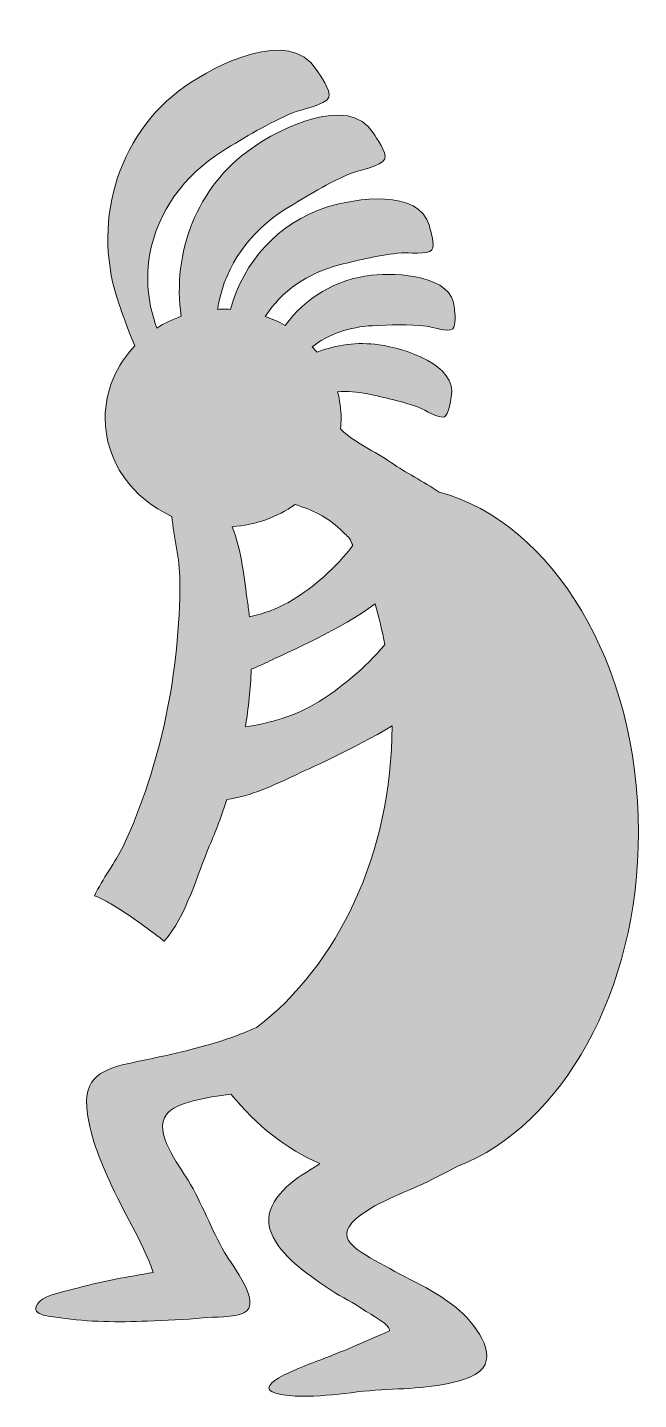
# Model space of a CAD drawing. Header units: inches. Extents: x -1 to 46, y 0 to 103.
import ezdxf

# ---------------------------------------------------------------- set-up
doc = ezdxf.new("R2010")
doc.units = ezdxf.units.IN
doc.header["$MEASUREMENT"] = 0
doc.layers.add('Layer 1', color=7, linetype='Continuous')

msp = doc.modelspace()

# ---------------------------------------------------------------- hatches: boundary and pattern name
at = {"layer": 'Layer 1', "true_color": 0xd67028}
h = msp.add_hatch(color=32, dxfattribs=at)
h.dxf.hatch_style = 2
edge = h.paths.add_edge_path()
edge.add_spline(control_points=[(30.45, 68.25), (29.26, 69.06), (27.91, 69.72), (26.86, 70.46), (25.62, 71.34), (24.04, 71.95), (23, 73.03), (23.03, 73.29), (23.05, 73.56), (23.05, 73.83), (23.05, 74.52), (22.95, 75.19), (22.78, 75.82), (23.52, 75.87), (24.27, 75.82), (25.03, 75.66), (26.34, 75.39), (27.73, 75.09), (28.98, 74.62), (29.35, 74.48), (30.46, 73.75), (30.85, 73.94), (31.17, 74.09), (31.3, 75.08), (31.36, 75.41), (31.85, 77.88), (27.83, 79.09), (25.91, 79.37), (24.28, 79.6), (22.68, 79.39), (21.23, 78.81), (21.11, 78.95), (20.99, 79.09), (20.87, 79.22), (22.12, 80.17), (23.7, 80.73), (25.41, 80.81), (26.74, 80.87), (28.17, 80.92), (29.5, 80.77), (29.89, 80.73), (31.14, 80.29), (31.48, 80.57), (31.75, 80.8), (31.63, 81.79), (31.61, 82.12), (31.48, 84.64), (27.28, 84.83), (25.35, 84.62), (22.66, 84.33), (20.35, 82.89), (18.83, 80.83), (18.35, 81.1), (17.85, 81.33), (17.32, 81.51), (18.54, 83.41), (20.53, 84.79), (22.91, 85.4), (24.42, 85.78), (26.05, 86.17), (27.6, 86.31), (28.05, 86.35), (29.6, 86.14), (29.91, 86.54), (30.17, 86.86), (29.8, 87.97), (29.71, 88.34), (28.96, 91.2), (24.11, 90.43), (21.95, 89.75), (18.29, 88.58), (15.66, 85.6), (14.7, 82.04), (14.51, 82.05), (14.33, 82.05), (14.15, 82.05), (14.01, 82.05), (13.87, 82.05), (13.73, 82.04), (13.75, 82.18), (13.77, 82.32), (13.8, 82.45), (14.33, 85.35), (16.17, 87.94), (18.88, 89.62), (20.44, 90.6), (22.13, 91.62), (23.83, 92.33), (24.32, 92.53), (26.13, 92.85), (26.35, 93.41), (26.52, 93.87), (25.71, 94.99), (25.47, 95.37), (23.61, 98.31), (18.43, 95.71), (16.25, 94.17), (12.15, 91.27), (10.28, 86.32), (10.98, 81.52), (10.33, 81.29), (9.71, 80.99), (9.14, 80.63), (8.43, 82.54), (8.29, 84.46), (8.62, 86.27), (9.2, 89.39), (11.18, 92.17), (14.09, 93.98), (15.77, 95.03), (17.59, 96.12), (19.41, 96.89), (19.94, 97.11), (21.89, 97.45), (22.12, 98.06), (22.3, 98.54), (21.44, 99.75), (21.17, 100.16), (19.18, 103.32), (13.61, 100.53), (11.26, 98.87), (6.01, 95.16), (4.16, 88.31), (6.33, 82.33), (6.46, 81.97), (6.9, 80.57), (7.49, 79.29), (6.09, 77.84), (5.24, 75.93), (5.24, 73.83), (5.24, 70.57), (7.3, 67.75), (10.28, 66.42), (10.4, 64.84), (10.88, 63.22), (10.88, 61.56), (10.88, 54.72), (9.49, 47.72), (6.59, 41.5), (6.02, 40.29), (5.02, 39.06), (4.43, 37.77), (4.86, 37.63), (5.28, 37.39), (5.66, 37.17), (6.36, 36.76), (7.05, 36.31), (7.71, 35.84), (8.35, 35.38), (9, 34.92), (9.61, 34.41), (9.63, 34.39), (9.66, 34.37), (9.68, 34.35), (11.35, 36.17), (12.25, 39.55), (13.1, 41.52), (13.59, 42.67), (14.04, 43.85), (14.43, 45.05), (16.18, 45.28), (18.1, 46.18), (19.42, 46.81), (20.49, 47.32), (23.98, 48.85), (26.9, 50.61), (26.88, 40.95), (22.79, 32.5), (16.67, 27.84), (15.96, 27.52), (15.28, 27.27), (14.79, 27.09), (12.62, 26.33), (10.29, 25.82), (8.03, 25.34), (6.04, 24.91), (3.83, 24.63), (3.84, 22.24), (3.84, 20.27), (4.75, 18.1), (5.54, 16.31), (6.59, 13.91), (8.04, 11.77), (8.86, 9.35), (7, 9.02), (5.04, 8.7), (3.22, 8.18), (2.51, 7.97), (0.74, 7.7), (0.26, 7.13), (-0.63, 6.1), (1, 6.05), (1.86, 5.92), (3.96, 5.6), (6.24, 5.58), (8.42, 5.68), (9.81, 5.73), (11.24, 5.77), (12.62, 5.92), (13.39, 6.01), (15.04, 5.93), (15.71, 6.29), (17.13, 7.04), (14.88, 9.77), (14.25, 10.86), (13.25, 12.61), (12.54, 14.57), (11.5, 16.31), (10.81, 17.47), (8.83, 19.94), (9.87, 21.28), (10.58, 22.21), (12.9, 22.56), (14.73, 22.8), (16.66, 20.45), (18.94, 18.65), (21.45, 17.57), (21.09, 17.33), (20.74, 17.1), (20.4, 16.9), (18.81, 15.92), (16.99, 14.28), (17.77, 12.35), (18.5, 10.55), (20.48, 9.26), (22.01, 8.18), (22.81, 7.61), (23.69, 7.25), (24.49, 6.7), (24.81, 6.47), (26.57, 5.46), (26.63, 5.19), (26.68, 5.12), (26.71, 5.04), (26.7, 4.95), (24.97, 4.15), (23.07, 3.34), (21.15, 2.62), (20.12, 2.23), (15.56, 0.57), (18.67, 0.11), (21.11, -0.25), (23.71, 0.36), (26.09, 0.49), (28.32, 0.61), (30.68, 0.62), (32.77, 1.44), (35.2, 2.39), (33.66, 4.86), (32.28, 6.2), (30.62, 7.82), (28.35, 8.7), (26.34, 9.85), (24.4, 10.95), (22.03, 11.91), (24.61, 13.74), (26.29, 14.94), (28.51, 15.59), (30.3, 16.56), (30.84, 16.85), (31.36, 17.11), (31.86, 17.37), (39.73, 20.43), (45.5, 30.55), (45.5, 42.58), (45.5, 55.31), (39.03, 65.92), (30.45, 68.25)], knot_values=[0, 0, 0, 0, 1, 1, 1, 2, 2, 2, 3, 3, 3, 4, 4, 4, 5, 5, 5, 6, 6, 6, 7, 7, 7, 8, 8, 8, 9, 9, 9, 10, 10, 10, 11, 11, 11, 12, 12, 12, 13, 13, 13, 14, 14, 14, 15, 15, 15, 16, 16, 16, 17, 17, 17, 18, 18, 18, 19, 19, 19, 20, 20, 20, 21, 21, 21, 22, 22, 22, 23, 23, 23, 24, 24, 24, 25, 25, 25, 26, 26, 26, 27, 27, 27, 28, 28, 28, 29, 29, 29, 30, 30, 30, 31, 31, 31, 32, 32, 32, 33, 33, 33, 34, 34, 34, 35, 35, 35, 36, 36, 36, 37, 37, 37, 38, 38, 38, 39, 39, 39, 40, 40, 40, 41, 41, 41, 42, 42, 42, 43, 43, 43, 44, 44, 44, 45, 45, 45, 46, 46, 46, 47, 47, 47, 48, 48, 48, 49, 49, 49, 50, 50, 50, 51, 51, 51, 52, 52, 52, 53, 53, 53, 54, 54, 54, 55, 55, 55, 56, 56, 56, 57, 57, 57, 58, 58, 58, 59, 59, 59, 60, 60, 60, 61, 61, 61, 62, 62, 62, 63, 63, 63, 64, 64, 64, 65, 65, 65, 66, 66, 66, 67, 67, 67, 68, 68, 68, 69, 69, 69, 70, 70, 70, 71, 71, 71, 72, 72, 72, 73, 73, 73, 74, 74, 74, 75, 75, 75, 76, 76, 76, 77, 77, 77, 78, 78, 78, 79, 79, 79, 80, 80, 80, 81, 81, 81, 82, 82, 82, 83, 83, 83, 84, 84, 84, 85, 85, 85, 86, 86, 86, 87, 87, 87, 88, 88, 88, 89, 89, 89, 89], degree=3, periodic=1)
edge = h.paths.add_edge_path()
edge.add_spline(control_points=[(19.57, 67.31), (20.93, 66.89), (21.95, 66.41), (23, 65.42), (23.21, 65.22), (23.45, 64.99), (23.69, 64.75), (23.77, 64.58), (23.85, 64.41), (23.93, 64.24), (22.73, 62.57), (20.84, 61), (19.44, 60.14), (18.32, 59.46), (17.23, 59.08), (16.13, 58.83), (16.09, 59.21), (16.04, 59.6), (15.98, 59.98), (15.74, 61.59), (15.56, 63.83), (14.82, 65.64), (16.6, 65.76), (18.23, 66.36), (19.57, 67.31)], knot_values=[0, 0, 0, 0, 1, 1, 1, 2, 2, 2, 3, 3, 3, 4, 4, 4, 5, 5, 5, 6, 6, 6, 7, 7, 7, 8, 8, 8, 8], degree=3, periodic=1)
edge = h.paths.add_edge_path()
edge.add_spline(control_points=[(21.39, 52.44), (19.51, 51.29), (17.69, 50.83), (15.82, 50.52), (16.06, 51.96), (16.22, 53.42), (16.27, 54.88), (16.85, 55.12), (17.39, 55.37), (17.84, 55.59), (18.94, 56.11), (23.15, 57.95), (25.61, 59.81), (25.9, 58.81), (26.15, 57.78), (26.34, 56.73), (24.87, 54.96), (22.9, 53.37), (21.39, 52.44)], knot_values=[0, 0, 0, 0, 1, 1, 1, 2, 2, 2, 3, 3, 3, 4, 4, 4, 5, 5, 5, 6, 6, 6, 6], degree=3, periodic=1)

# ---------------------------------------------------------------- linework, layer by layer
at = {"layer": 'Layer 1', "lineweight": 0}
for points, knots in [([(30.45, 68.25), (29.26, 69.06), (27.91, 69.72), (26.86, 70.46), (25.62, 71.34), (24.04, 71.95), (23, 73.03), (23.03, 73.29), (23.05, 73.56), (23.05, 73.83), (23.05, 74.52), (22.95, 75.19), (22.78, 75.82), (23.52, 75.87), (24.27, 75.82), (25.03, 75.66), (26.34, 75.39), (27.73, 75.09), (28.98, 74.62), (29.35, 74.48), (30.46, 73.75), (30.85, 73.94), (31.17, 74.09), (31.3, 75.08), (31.36, 75.41), (31.85, 77.88), (27.83, 79.09), (25.91, 79.37), (24.28, 79.6), (22.68, 79.39), (21.23, 78.81), (21.11, 78.95), (20.99, 79.09), (20.87, 79.22), (22.12, 80.17), (23.7, 80.73), (25.41, 80.81), (26.74, 80.87), (28.17, 80.92), (29.5, 80.77), (29.89, 80.73), (31.14, 80.29), (31.48, 80.57), (31.75, 80.8), (31.63, 81.79), (31.61, 82.12), (31.48, 84.64), (27.28, 84.83), (25.35, 84.62), (22.66, 84.33), (20.35, 82.89), (18.83, 80.83), (18.35, 81.1), (17.85, 81.33), (17.32, 81.51), (18.54, 83.41), (20.53, 84.79), (22.91, 85.4), (24.42, 85.78), (26.05, 86.17), (27.6, 86.31), (28.05, 86.35), (29.6, 86.14), (29.91, 86.54), (30.17, 86.86), (29.8, 87.97), (29.71, 88.34), (28.96, 91.2), (24.11, 90.43), (21.95, 89.75), (18.29, 88.58), (15.66, 85.6), (14.7, 82.04), (14.51, 82.05), (14.33, 82.05), (14.15, 82.05), (14.01, 82.05), (13.87, 82.05), (13.73, 82.04), (13.75, 82.18), (13.77, 82.32), (13.8, 82.45), (14.33, 85.35), (16.17, 87.94), (18.88, 89.62), (20.44, 90.6), (22.13, 91.62), (23.83, 92.33), (24.32, 92.53), (26.13, 92.85), (26.35, 93.41), (26.52, 93.87), (25.71, 94.99), (25.47, 95.37), (23.61, 98.31), (18.43, 95.71), (16.25, 94.17), (12.15, 91.27), (10.28, 86.32), (10.98, 81.52), (10.33, 81.29), (9.71, 80.99), (9.14, 80.63), (8.43, 82.54), (8.29, 84.46), (8.62, 86.27), (9.2, 89.39), (11.18, 92.17), (14.09, 93.98), (15.77, 95.03), (17.59, 96.12), (19.41, 96.89), (19.94, 97.11), (21.89, 97.45), (22.12, 98.06), (22.3, 98.54), (21.44, 99.75), (21.17, 100.16), (19.18, 103.32), (13.61, 100.53), (11.26, 98.87), (6.01, 95.16), (4.16, 88.31), (6.33, 82.33), (6.46, 81.97), (6.9, 80.57), (7.49, 79.29), (6.09, 77.84), (5.24, 75.93), (5.24, 73.83), (5.24, 70.57), (7.3, 67.75), (10.28, 66.42), (10.4, 64.84), (10.88, 63.22), (10.88, 61.56), (10.88, 54.72), (9.49, 47.72), (6.59, 41.5), (6.02, 40.29), (5.02, 39.06), (4.43, 37.77), (4.86, 37.63), (5.28, 37.39), (5.66, 37.17), (6.36, 36.76), (7.05, 36.31), (7.71, 35.84), (8.35, 35.38), (9, 34.92), (9.61, 34.41), (9.63, 34.39), (9.66, 34.37), (9.68, 34.35), (11.35, 36.17), (12.25, 39.55), (13.1, 41.52), (13.59, 42.67), (14.04, 43.85), (14.43, 45.05), (16.18, 45.28), (18.1, 46.18), (19.42, 46.81), (20.49, 47.32), (23.98, 48.85), (26.9, 50.61), (26.88, 40.95), (22.79, 32.5), (16.67, 27.84), (15.96, 27.52), (15.28, 27.27), (14.79, 27.09), (12.62, 26.33), (10.29, 25.82), (8.03, 25.34), (6.04, 24.91), (3.83, 24.63), (3.84, 22.24), (3.84, 20.27), (4.75, 18.1), (5.54, 16.31), (6.59, 13.91), (8.04, 11.77), (8.86, 9.35), (7, 9.02), (5.04, 8.7), (3.22, 8.18), (2.51, 7.97), (0.74, 7.7), (0.26, 7.13), (-0.63, 6.1), (1, 6.05), (1.86, 5.92), (3.96, 5.6), (6.24, 5.58), (8.42, 5.68), (9.81, 5.73), (11.24, 5.77), (12.62, 5.92), (13.39, 6.01), (15.04, 5.93), (15.71, 6.29), (17.13, 7.04), (14.88, 9.77), (14.25, 10.86), (13.25, 12.61), (12.54, 14.57), (11.5, 16.31), (10.81, 17.47), (8.83, 19.94), (9.87, 21.28), (10.58, 22.21), (12.9, 22.56), (14.73, 22.8), (16.66, 20.45), (18.94, 18.65), (21.45, 17.57), (21.09, 17.33), (20.74, 17.1), (20.4, 16.9), (18.81, 15.92), (16.99, 14.28), (17.77, 12.35), (18.5, 10.55), (20.48, 9.26), (22.01, 8.18), (22.81, 7.61), (23.69, 7.25), (24.49, 6.7), (24.81, 6.47), (26.57, 5.46), (26.63, 5.19), (26.68, 5.12), (26.71, 5.04), (26.7, 4.95), (24.97, 4.15), (23.07, 3.34), (21.15, 2.62), (20.12, 2.23), (15.56, 0.57), (18.67, 0.11), (21.11, -0.25), (23.71, 0.36), (26.09, 0.49), (28.32, 0.61), (30.68, 0.62), (32.77, 1.44), (35.2, 2.39), (33.66, 4.86), (32.28, 6.2), (30.62, 7.82), (28.35, 8.7), (26.34, 9.85), (24.4, 10.95), (22.03, 11.91), (24.61, 13.74), (26.29, 14.94), (28.51, 15.59), (30.3, 16.56), (30.84, 16.85), (31.36, 17.11), (31.86, 17.37), (39.73, 20.43), (45.5, 30.55), (45.5, 42.58), (45.5, 55.31), (39.03, 65.92), (30.45, 68.25)], [0, 0, 0, 0, 1, 1, 1, 2, 2, 2, 3, 3, 3, 4, 4, 4, 5, 5, 5, 6, 6, 6, 7, 7, 7, 8, 8, 8, 9, 9, 9, 10, 10, 10, 11, 11, 11, 12, 12, 12, 13, 13, 13, 14, 14, 14, 15, 15, 15, 16, 16, 16, 17, 17, 17, 18, 18, 18, 19, 19, 19, 20, 20, 20, 21, 21, 21, 22, 22, 22, 23, 23, 23, 24, 24, 24, 25, 25, 25, 26, 26, 26, 27, 27, 27, 28, 28, 28, 29, 29, 29, 30, 30, 30, 31, 31, 31, 32, 32, 32, 33, 33, 33, 34, 34, 34, 35, 35, 35, 36, 36, 36, 37, 37, 37, 38, 38, 38, 39, 39, 39, 40, 40, 40, 41, 41, 41, 42, 42, 42, 43, 43, 43, 44, 44, 44, 45, 45, 45, 46, 46, 46, 47, 47, 47, 48, 48, 48, 49, 49, 49, 50, 50, 50, 51, 51, 51, 52, 52, 52, 53, 53, 53, 54, 54, 54, 55, 55, 55, 56, 56, 56, 57, 57, 57, 58, 58, 58, 59, 59, 59, 60, 60, 60, 61, 61, 61, 62, 62, 62, 63, 63, 63, 64, 64, 64, 65, 65, 65, 66, 66, 66, 67, 67, 67, 68, 68, 68, 69, 69, 69, 70, 70, 70, 71, 71, 71, 72, 72, 72, 73, 73, 73, 74, 74, 74, 75, 75, 75, 76, 76, 76, 77, 77, 77, 78, 78, 78, 79, 79, 79, 80, 80, 80, 81, 81, 81, 82, 82, 82, 83, 83, 83, 84, 84, 84, 85, 85, 85, 86, 86, 86, 87, 87, 87, 88, 88, 88, 89, 89, 89, 89]), ([(19.57, 67.31), (20.93, 66.89), (21.95, 66.41), (23, 65.42), (23.21, 65.22), (23.45, 64.99), (23.69, 64.75), (23.77, 64.58), (23.85, 64.41), (23.93, 64.24), (22.73, 62.57), (20.84, 61), (19.44, 60.14), (18.32, 59.46), (17.23, 59.08), (16.13, 58.83), (16.09, 59.21), (16.04, 59.6), (15.98, 59.98), (15.74, 61.59), (15.56, 63.83), (14.82, 65.64), (16.6, 65.76), (18.23, 66.36), (19.57, 67.31)], [0, 0, 0, 0, 1, 1, 1, 2, 2, 2, 3, 3, 3, 4, 4, 4, 5, 5, 5, 6, 6, 6, 7, 7, 7, 8, 8, 8, 8]), ([(21.39, 52.44), (19.51, 51.29), (17.69, 50.83), (15.82, 50.52), (16.06, 51.96), (16.22, 53.42), (16.27, 54.88), (16.85, 55.12), (17.39, 55.37), (17.84, 55.59), (18.94, 56.11), (23.15, 57.95), (25.61, 59.81), (25.9, 58.81), (26.15, 57.78), (26.34, 56.73), (24.87, 54.96), (22.9, 53.37), (21.39, 52.44)], [0, 0, 0, 0, 1, 1, 1, 2, 2, 2, 3, 3, 3, 4, 4, 4, 5, 5, 5, 6, 6, 6, 6])]:
    msp.add_open_spline(points, degree=3, knots=knots, dxfattribs=at)

doc.saveas('drawing.dxf')
